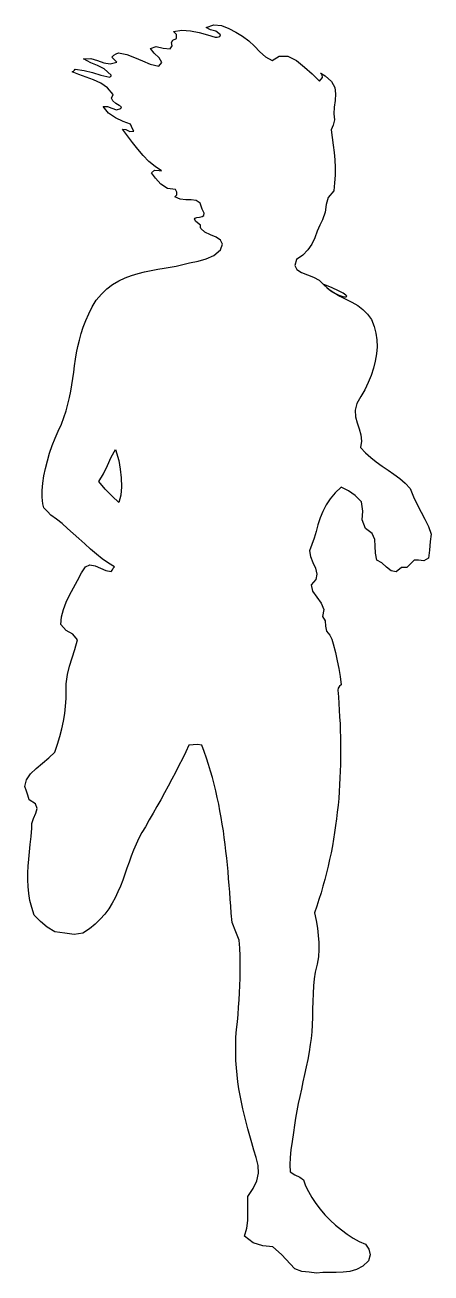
# Model space of a CAD drawing. Extents: x 614 to 671, y 8 to 186.
import ezdxf

# ---------------------------------------------------------------- set-up
doc = ezdxf.new("R2010")
doc.units = 0
doc.header["$MEASUREMENT"] = 0
doc.layers.add('LAYER_1', color=7, linetype='CONTINUOUS')

msp = doc.modelspace()

# ---------------------------------------------------------------- linework, layer by layer
at = {"layer": 'LAYER_1', "linetype": 'CONTINUOUS'}
msp.add_lwpolyline([(655.87, 149.19), (656.41, 148.67), (656.98, 148.23), (657.55, 147.89), (658.09, 147.62), (658.55, 147.45), (658.92, 147.36), (659.15, 147.35), (659.22, 147.44), (659.08, 147.61), (658.71, 147.87), (658.07, 148.22), (657.14, 148.66), (655.87, 149.19), (656.59, 148.52), (657.39, 147.97), (658.23, 147.48), (659.1, 147.03), (659.96, 146.59), (660.78, 146.11), (661.53, 145.56), (662.19, 144.91), (662.73, 144.12), (663.1, 143.15), (663.36, 142.21), (663.5, 141.24), (663.53, 140.25), (663.45, 139.24), (663.28, 138.22), (663.02, 137.2), (662.68, 136.18), (662.26, 135.16), (661.78, 134.15), (661.24, 133.17), (660.65, 132.2), (660.43, 131.23), (660.48, 130.31), (660.71, 129.43), (661, 128.57), (661.25, 127.71), (661.34, 126.83), (661.19, 125.91), (661.88, 125.16), (662.63, 124.49), (663.43, 123.87), (664.26, 123.29), (665.1, 122.71), (665.94, 122.13), (666.75, 121.51), (667.53, 120.85), (668.25, 120.11), (668.7, 118.91), (669.22, 117.81), (669.79, 116.75), (670.34, 115.72), (670.82, 114.69), (671.2, 113.62), (671.08, 112.55), (671, 111.32), (670.82, 110.18), (670.19, 109.81), (669.42, 109.91), (668.82, 109.9), (668.26, 109.34), (667.74, 108.85), (667.02, 108.84), (666.26, 108.26), (665.56, 108.39), (664.89, 108.92), (664.21, 109.53), (663.5, 109.9), (663.29, 110.9), (663.27, 111.9), (663.2, 112.86), (662.82, 113.7), (661.87, 114.39), (661.42, 115.66), (661.49, 116.87), (661.3, 118.22), (660.42, 119.08), (659.46, 119.78), (658.44, 120.28), (657.57, 119.49), (656.86, 118.64), (656.29, 117.75), (655.83, 116.84), (655.46, 115.9), (655.14, 114.94), (654.86, 113.99), (654.59, 113.04), (654.29, 112.11), (653.95, 111.21), (654.08, 110.42), (654.43, 109.59), (654.79, 108.75), (655, 107.93), (654.85, 107.13), (654.15, 106.38), (654.38, 105.49), (654.97, 104.64), (655.61, 103.79), (655.99, 102.89), (655.78, 101.89), (656.16, 101.25), (656.19, 100.53), (656.36, 99.78), (656.82, 99.23), (657.11, 98.68), (657.3, 98), (657.61, 96.75), (657.88, 95.59), (658.11, 94.48), (658.3, 93.36), (658.44, 92.17), (658.22, 91.96), (658.03, 91.68), (657.96, 91.4), (658.04, 90.45), (658.11, 89.5), (658.17, 88.55), (658.22, 87.59), (658.27, 86.63), (658.3, 85.67), (658.33, 84.71), (658.35, 83.75), (658.35, 82.78), (658.35, 81.81), (658.33, 80.85), (658.3, 79.88), (658.26, 78.91), (658.21, 77.94), (658.15, 76.97), (658.08, 76), (657.99, 75.03), (657.89, 74.06), (657.78, 73.1), (657.65, 72.13), (657.51, 71.16), (657.36, 70.2), (657.19, 69.24), (657, 68.28), (656.8, 67.32), (656.59, 66.36), (656.36, 65.41), (656.12, 64.45), (655.85, 63.51), (655.58, 62.56), (655.28, 61.62), (654.97, 60.68), (654.64, 59.74), (654.64, 59.74), (654.86, 58.61), (655.05, 57.54), (655.19, 56.52), (655.27, 55.51), (655.28, 54.51), (655.2, 53.48), (655.02, 52.41), (654.73, 51.28), (654.6, 50.34), (654.51, 49.32), (654.45, 48.24), (654.41, 47.12), (654.38, 46), (654.36, 44.88), (654.32, 43.8), (654.26, 42.78), (654.17, 41.85), (654.04, 41.01), (653.87, 39.93), (653.68, 38.85), (653.46, 37.79), (653.24, 36.73), (653.01, 35.68), (652.78, 34.64), (652.55, 33.61), (652.33, 32.58), (652.13, 31.56), (651.95, 30.53), (651.79, 29.51), (651.67, 28.49), (651.7, 28.44), (651.77, 28.4), (651.67, 28.49), (651.48, 27.18), (651.3, 26), (651.17, 24.9), (651.12, 23.87), (651.18, 22.88), (651.83, 22.43), (652.54, 22.1), (653.1, 21.74), (653.39, 20.9), (653.78, 20.06), (654.26, 19.21), (654.82, 18.38), (655.44, 17.56), (656.13, 16.76), (656.86, 16), (657.64, 15.28), (658.46, 14.61), (659.3, 13.99), (660.15, 13.44), (661.01, 12.96), (661.87, 12.56), (662.37, 11.88), (662.56, 11.08), (662.33, 10.19), (661.49, 9.45), (660.59, 8.97), (659.66, 8.7), (658.7, 8.58), (657.74, 8.55), (656.78, 8.56), (655.84, 8.56), (654.93, 8.47), (653.87, 8.58), (652.84, 8.68), (651.87, 9.07), (649.95, 11.13), (648.72, 12.22), (647.33, 12.33), (645.94, 12.77), (644.72, 13.73), (645.04, 14.84), (645.18, 15.94), (645.19, 17.06), (645.17, 18.19), (645.18, 19.37), (645.94, 20.5), (646.44, 21.6), (646.67, 22.68), (646.64, 23.76), (646.35, 24.89), (646.05, 25.95), (645.76, 26.98), (645.47, 27.98), (645.2, 28.97), (644.94, 29.94), (644.7, 30.89), (644.47, 31.84), (644.26, 32.79), (644.08, 33.74), (643.91, 34.69), (643.76, 35.67), (643.64, 36.66), (643.55, 37.67), (643.49, 38.71), (643.46, 39.78), (643.46, 40.89), (643.49, 42.04), (643.59, 43.14), (643.69, 44.22), (643.79, 45.27), (643.87, 46.31), (643.95, 47.34), (644.01, 48.36), (644.06, 49.39), (644.09, 50.42), (644.11, 51.46), (644.1, 52.52), (644.08, 53.6), (644.02, 54.71), (643.95, 55.85), (643.95, 55.85), (643.47, 57.04), (642.95, 58.35), (642.8, 59.69), (642.74, 60.67), (642.67, 61.66), (642.6, 62.64), (642.53, 63.62), (642.45, 64.6), (642.37, 65.58), (642.28, 66.55), (642.18, 67.52), (642.07, 68.49), (641.96, 69.46), (641.83, 70.42), (641.7, 71.38), (641.55, 72.34), (641.39, 73.3), (641.22, 74.25), (641.04, 75.2), (640.84, 76.15), (640.62, 77.09), (640.39, 78.03), (640.14, 78.96), (639.88, 79.9), (639.59, 80.83), (639.29, 81.75), (638.97, 82.67), (638.63, 83.59), (638.63, 83.59), (638.02, 83.68), (637.41, 83.64), (636.8, 83.59), (636.35, 82.62), (635.88, 81.65), (635.39, 80.68), (634.9, 79.7), (634.39, 78.73), (633.87, 77.75), (633.34, 76.78), (632.81, 75.81), (632.27, 74.85), (631.72, 73.88), (631.17, 72.93), (630.62, 71.98), (630.12, 71.16), (629.68, 70.33), (629.29, 69.48), (628.94, 68.63), (628.61, 67.77), (628.31, 66.92), (628.01, 66.06), (627.71, 65.2), (627.41, 64.35), (627.09, 63.51), (626.73, 62.69), (626.34, 61.87), (625.9, 61.08), (625.41, 60.3), (624.85, 59.55), (624.21, 58.82), (623.49, 58.12), (622.68, 57.46), (621.76, 56.83), (621.76, 56.83), (620.5, 56.62), (619.17, 56.81), (617.75, 57), (616.68, 57.69), (615.7, 58.48), (614.81, 59.4), (614.48, 60.47), (614.23, 61.49), (614.06, 62.49), (613.96, 63.46), (613.92, 64.42), (613.93, 65.39), (613.98, 66.36), (614.06, 67.36), (614.16, 68.39), (614.27, 69.46), (614.39, 70.59), (614.49, 71.78), (614.47, 72.45), (614.74, 73.16), (615.07, 73.88), (615.23, 74.58), (614.99, 75.22), (614.12, 75.78), (613.92, 76.45), (613.72, 77.02), (613.52, 77.7), (613.75, 78.66), (614.31, 79.5), (615.1, 80.27), (616.01, 81.01), (616.93, 81.76), (617.75, 82.56), (617.75, 82.56), (618.12, 83.7), (618.45, 84.81), (618.73, 85.91), (618.97, 87), (619.16, 88.08), (619.29, 89.14), (619.37, 90.2), (619.39, 91.24), (619.35, 92.28), (619.56, 93.61), (619.85, 94.82), (620.2, 95.99), (620.59, 97.21), (620.98, 98.55), (620.31, 99.35), (619.39, 99.89), (618.61, 100.75), (618.71, 101.84), (618.97, 102.89), (619.37, 103.91), (619.86, 104.93), (620.41, 105.96), (620.99, 107.01), (621.56, 108.1), (622.1, 108.97), (622.75, 109.24), (623.48, 109.1), (624.24, 108.76), (625.02, 108.43), (625.76, 108.3), (625.94, 108.5), (626.04, 108.75), (626.25, 108.95), (625.37, 109.49), (624.5, 110.11), (623.66, 110.77), (622.83, 111.48), (622, 112.21), (621.19, 112.96), (620.38, 113.7), (619.58, 114.42), (618.78, 115.1), (617.98, 115.74), (617.18, 116.3), (617.18, 116.3), (616.72, 116.84), (616.21, 117.35), (616.04, 117.9), (615.96, 118.84), (615.97, 119.82), (616.05, 120.84), (616.21, 121.89), (616.42, 122.96), (616.7, 124.04), (617.02, 125.12), (617.39, 126.19), (617.79, 127.24), (618.23, 128.27), (618.7, 129.26), (619.06, 130.22), (619.36, 131.16), (619.62, 132.1), (619.83, 133.02), (620.01, 133.94), (620.17, 134.86), (620.31, 135.76), (620.44, 136.67), (620.57, 137.57), (620.7, 138.48), (620.86, 139.38), (621.04, 140.29), (621.25, 141.21), (621.5, 142.13), (621.8, 143.06), (622.15, 144), (622.57, 144.95), (623.07, 145.92), (623.64, 146.9), (623.64, 146.9), (624.37, 147.76), (625.15, 148.49), (625.97, 149.11), (626.84, 149.63), (627.74, 150.05), (628.66, 150.41), (629.59, 150.69), (630.52, 150.93), (631.46, 151.12), (632.38, 151.29), (633.28, 151.44), (634.15, 151.59), (634.98, 151.75), (635.77, 151.93), (635.77, 151.93), (636.9, 152.19), (638.1, 152.43), (639.28, 152.75), (640.37, 153.25), (641.29, 154.05), (641.56, 154.88), (641.29, 155.45), (640.66, 155.85), (639.87, 156.19), (639.09, 156.57), (638.51, 157.08), (638.43, 157.24), (638.47, 157.42), (638.43, 157.57), (637.8, 158.08), (637.58, 158.4), (637.66, 158.56), (637.94, 158.65), (638.31, 158.7), (638.68, 158.79), (638.93, 158.96), (638.98, 159.29), (638.71, 159.82), (638.41, 160.69), (637.86, 161.08), (637.15, 161.18), (636.36, 161.17), (635.56, 161.24), (634.82, 161.57), (635.11, 161.88), (635.08, 162.26), (634.91, 162.63), (633.76, 162.76), (632.82, 163.41), (632.07, 164.25), (631.48, 165), (631.93, 165.4), (632.58, 165.33), (632.91, 165.29), (631.99, 165.89), (631.13, 166.63), (630.32, 167.47), (629.55, 168.37), (628.81, 169.32), (628.08, 170.28), (627.36, 171.21), (627.83, 171.19), (628.43, 170.9), (628.99, 170.92), (628.79, 171.29), (628.66, 171.61), (628.5, 171.95), (627.46, 172.31), (626.38, 172.81), (625.39, 173.5), (624.62, 174.44), (625.26, 174.44), (625.88, 174.21), (626.5, 173.98), (627.15, 174.17), (627.21, 174.38), (626.9, 174.61), (626.42, 174.89), (625.98, 175.23), (625.79, 175.64), (626.05, 176.15), (626.05, 176.15), (625.24, 177.09), (624.29, 177.77), (623.26, 178.26), (622.19, 178.64), (621.16, 178.99), (620.21, 179.38), (620.39, 179.47), (620.54, 179.62), (620.67, 179.78), (621.91, 179.57), (623.1, 179.26), (624.3, 178.92), (625.56, 178.61), (625.66, 178.72), (625.74, 178.77), (625.76, 178.9), (624.78, 179.81), (623.83, 180.28), (622.87, 180.64), (621.84, 181.21), (622.89, 181.26), (623.84, 181), (624.74, 180.67), (625.64, 180.5), (626.59, 180.73), (626.35, 180.97), (626.09, 181.23), (625.85, 181.47), (626.12, 181.76), (626.46, 181.92), (626.79, 182.07), (627.97, 181.82), (629.09, 181.41), (630.19, 180.94), (631.31, 180.49), (632.51, 180.16), (632.94, 180.71), (632.56, 181.35), (631.86, 182.03), (631.36, 182.7), (632.15, 183), (633.15, 182.76), (634.14, 182.64), (634.43, 183.09), (634.35, 183.56), (634.51, 183.87), (635.02, 184.11), (635.05, 184.68), (634.62, 185.1), (635.79, 185.31), (637.02, 185.23), (638.25, 184.96), (639.45, 184.63), (640.54, 184.33), (640.82, 184.33), (641.18, 184.41), (641.29, 184.62), (640.65, 185.17), (639.85, 185.37), (639.26, 185.67), (640.34, 186.05), (641.42, 185.96), (642.47, 185.56), (643.48, 185.01), (644.43, 184.44), (645.34, 183.8), (646.13, 183.03), (646.89, 182.24), (647.7, 181.53), (648.64, 181.01), (649.65, 181.59), (650.88, 181.59), (652.07, 181.01), (653.23, 180.03), (654.3, 179.07), (655.38, 178.07), (655.79, 178.56), (655.72, 178.97), (655.51, 179.21), (655.54, 179.19), (656.16, 178.81), (657.07, 178.02), (657.52, 177.16), (657.64, 176.26), (657.56, 175.31), (657.43, 174.35), (657.39, 173.38), (657.49, 172.56), (657.29, 171.79), (657.01, 171.12), (657.17, 170.03), (657.31, 168.96), (657.43, 167.9), (657.52, 166.84), (657.57, 165.77), (657.57, 164.69), (657.51, 163.57), (657.39, 162.43), (656.58, 161.52), (656.3, 160.5), (656.16, 159.42), (655.78, 158.34), (655.39, 157.56), (655.04, 156.69), (654.68, 155.78), (654.26, 154.88), (653.72, 154.03), (653.01, 153.28), (652.07, 152.68), (651.86, 151.84), (652.15, 151.25), (652.79, 150.82), (653.63, 150.48), (654.52, 150.14), (655.32, 149.74), (655.87, 149.19)], dxfattribs=at)
at = {"layer": 'LAYER_1', "color": 7, "linetype": 'CONTINUOUS'}
msp.add_lwpolyline([(626.87, 124.08), (627.06, 122.86), (627.19, 121.59), (627.24, 120.33), (627.15, 119.14), (626.87, 118.1), (625.9, 119.02), (624.89, 120.02), (624.02, 121.08), (624.69, 122.2), (625.24, 123.37), (625.78, 124.54), (626.39, 125.63), (626.87, 124.08)], dxfattribs=at)

doc.saveas('drawing.dxf')
